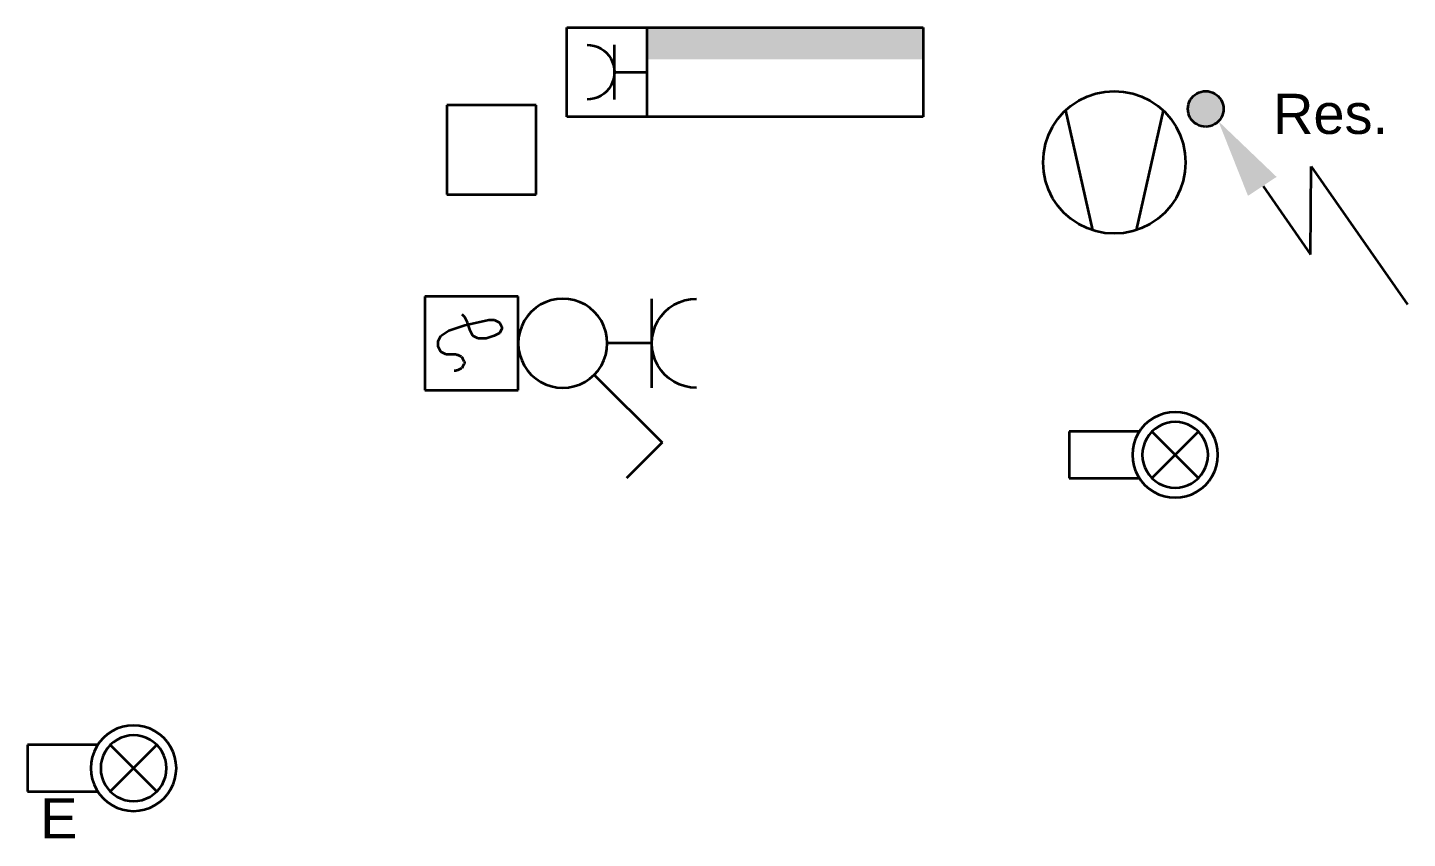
# Model space of a CAD drawing. Extents: x 800 to 1481, y 55 to 490.
# Drawn here: x 1151.24 to 1182.22, y 128.65 to 146.84 of the extents above; entities that cross this region are included whole.
import ezdxf

# ---------------------------------------------------------------- set-up
doc = ezdxf.new("R2010")
doc.units = 0
doc.layers.get('0').update_dxf_attribs({"lineweight": 18})
doc.layers.add('E_Licht', color=7, linetype='Continuous', lineweight=35, true_color=0x0080ff)
doc.layers.add('E_RTH', color=5, linetype='Continuous', lineweight=35, true_color=0x0000ff)
doc.styles.get("Standard").update_dxf_attribs({"font": 'arial.ttf'})

# ---------------------------------------------------------------- blocks, each defined once
blk = doc.blocks.new('LED-Deckenleuchte mit Trafotunnel-A0Q9B4A7AY', base_point=(1174.626, 136.292))
at = {"color": 0, "linetype": 'ByBlock', "lineweight": -2, "ltscale": 0.35}
for p, q in [((1176.88, 138.204), (1176.757, 138.18)), ((1177.005, 138.212), (1176.88, 138.204)), ((1177.131, 138.204), (1177.005, 138.212)), ((1177.254, 138.18), (1177.131, 138.204)), ((1176.326, 137.931), (1176.244, 137.837)), ((1176.421, 138.014), (1176.326, 137.931)), ((1176.525, 138.084), (1176.421, 138.014)), ((1176.638, 138.139), (1176.525, 138.084)), ((1176.636, 137.892), (1176.556, 137.838)), ((1176.723, 137.934), (1176.636, 137.892)), ((1176.757, 138.18), (1176.638, 138.139)), ((1176.814, 137.965), (1176.723, 137.934)), ((1176.909, 137.984), (1176.814, 137.965)), ((1177.005, 137.991), (1176.909, 137.984)), ((1177.102, 137.984), (1177.005, 137.991)), ((1177.197, 137.965), (1177.102, 137.984)), ((1177.288, 137.934), (1177.197, 137.965)), ((1177.373, 138.139), (1177.254, 138.18)), ((1177.375, 137.892), (1177.288, 137.934)), ((1177.486, 138.084), (1177.373, 138.139)), ((1177.455, 137.838), (1177.375, 137.892)), ((1177.59, 138.014), (1177.486, 138.084)), ((1177.684, 137.931), (1177.59, 138.014)), ((1177.767, 137.837), (1177.684, 137.931)), ((1176.2, 137.774), (1174.626, 137.774)), ((1174.626, 137.774), (1174.626, 136.73)), ((1176.118, 137.619), (1176.078, 137.501)), ((1176.174, 137.732), (1176.118, 137.619)), ((1176.244, 137.837), (1176.174, 137.732)), ((1176.366, 137.621), (1176.323, 137.535)), ((1176.42, 137.702), (1176.366, 137.621)), ((1176.483, 137.774), (1176.42, 137.702)), ((1176.556, 137.838), (1176.483, 137.774)), ((1176.483, 137.774), (1177.528, 136.73)), ((1176.483, 136.73), (1177.528, 137.774)), ((1177.528, 137.774), (1177.455, 137.838)), ((1177.591, 137.702), (1177.528, 137.774)), ((1177.645, 137.621), (1177.591, 137.702)), ((1177.688, 137.535), (1177.645, 137.621)), ((1177.837, 137.732), (1177.767, 137.837)), ((1177.893, 137.619), (1177.837, 137.732)), ((1177.933, 137.501), (1177.893, 137.619)), ((1176.053, 137.377), (1176.045, 137.252)), ((1176.078, 137.501), (1176.053, 137.377)), ((1176.273, 137.348), (1176.267, 137.252)), ((1176.292, 137.443), (1176.273, 137.348)), ((1176.323, 137.535), (1176.292, 137.443)), ((1177.719, 137.443), (1177.688, 137.535)), ((1177.738, 137.348), (1177.719, 137.443)), ((1177.744, 137.252), (1177.738, 137.348)), ((1177.957, 137.377), (1177.933, 137.501)), ((1177.966, 137.252), (1177.957, 137.377)), ((1176.045, 137.252), (1176.053, 137.127)), ((1176.053, 137.127), (1176.078, 137.003)), ((1176.078, 137.003), (1176.118, 136.885)), ((1176.267, 137.252), (1176.273, 137.156)), ((1176.273, 137.156), (1176.292, 137.061)), ((1176.292, 137.061), (1176.323, 136.969)), ((1176.323, 136.969), (1176.366, 136.883)), ((1177.645, 136.883), (1177.688, 136.969)), ((1177.688, 136.969), (1177.719, 137.061)), ((1177.719, 137.061), (1177.738, 137.156)), ((1177.738, 137.156), (1177.744, 137.252)), ((1177.893, 136.885), (1177.933, 137.003)), ((1177.933, 137.003), (1177.957, 137.127)), ((1177.957, 137.127), (1177.966, 137.252)), ((1174.626, 136.73), (1176.2, 136.73)), ((1176.118, 136.885), (1176.174, 136.772)), ((1176.174, 136.772), (1176.244, 136.667)), ((1176.244, 136.667), (1176.326, 136.573)), ((1176.366, 136.883), (1176.42, 136.802)), ((1176.42, 136.802), (1176.483, 136.73)), ((1176.483, 136.73), (1176.556, 136.666)), ((1176.556, 136.666), (1176.636, 136.612)), ((1177.375, 136.612), (1177.455, 136.666)), ((1177.455, 136.666), (1177.528, 136.73)), ((1177.528, 136.73), (1177.591, 136.802)), ((1177.591, 136.802), (1177.645, 136.883)), ((1177.684, 136.573), (1177.767, 136.667)), ((1177.767, 136.667), (1177.837, 136.772)), ((1177.837, 136.772), (1177.893, 136.885)), ((1176.326, 136.573), (1176.421, 136.49)), ((1176.421, 136.49), (1176.525, 136.42)), ((1176.525, 136.42), (1176.638, 136.365)), ((1176.636, 136.612), (1176.723, 136.57)), ((1176.638, 136.365), (1176.757, 136.324)), ((1176.723, 136.57), (1176.814, 136.539)), ((1176.757, 136.324), (1176.88, 136.3)), ((1176.814, 136.539), (1176.909, 136.52)), ((1176.909, 136.52), (1177.005, 136.513)), ((1177.005, 136.513), (1177.102, 136.52)), ((1177.102, 136.52), (1177.197, 136.539)), ((1177.131, 136.3), (1177.254, 136.324)), ((1177.197, 136.539), (1177.288, 136.57)), ((1177.254, 136.324), (1177.373, 136.365)), ((1177.288, 136.57), (1177.375, 136.612)), ((1177.373, 136.365), (1177.486, 136.42)), ((1177.486, 136.42), (1177.59, 136.49)), ((1177.59, 136.49), (1177.684, 136.573)), ((1176.88, 136.3), (1177.005, 136.292)), ((1177.005, 136.292), (1177.131, 136.3))]:
    blk.add_line(p, q, dxfattribs=at)
blk = doc.blocks.new('Abzweigdose quadratisch (multi) UP-A0Q9B4A9AY', base_point=(1160.655, 143.096))
at = {"color": 0, "lineweight": -2}
for p, q in [((1162.655, 145.096), (1160.655, 145.096)), ((1160.655, 145.096), (1160.655, 143.096)), ((1162.655, 143.096), (1162.655, 145.096)), ((1160.655, 143.096), (1162.655, 143.096))]:
    blk.add_line(p, q, dxfattribs=at)
blk = doc.blocks.new('Temperaturmelder_ UP-A0Q9B4ABAY', base_point=(1160.155, 138.707))
at = {"color": 0, "linetype": 'ByBlock', "lineweight": -2, "ltscale": 0.35}
for p, q in [((1160.155, 140.807), (1160.155, 138.707)), ((1162.255, 140.807), (1160.155, 140.807)), ((1162.255, 138.707), (1162.255, 140.807)), ((1161.055, 140.342), (1160.995, 140.402)), ((1160.515, 139.922), (1160.695, 140.042)), ((1160.695, 140.042), (1161.055, 140.162)), ((1161.115, 140.222), (1161.055, 140.342)), ((1161.055, 140.162), (1161.595, 140.282)), ((1161.175, 140.042), (1161.115, 140.222)), ((1161.235, 139.922), (1161.175, 140.042)), ((1161.595, 140.282), (1161.715, 140.282)), ((1161.715, 140.282), (1161.835, 140.222)), ((1161.835, 140.222), (1161.879, 140.136)), ((1161.879, 140.069), (1161.835, 139.982)), ((1161.879, 140.136), (1161.883, 140.127)), ((1161.883, 140.078), (1161.879, 140.069)), ((1161.883, 140.127), (1161.885, 140.117)), ((1161.885, 140.087), (1161.883, 140.078)), ((1161.885, 140.117), (1161.886, 140.107)), ((1161.886, 140.097), (1161.885, 140.087)), ((1161.886, 140.107), (1161.886, 140.097)), ((1160.455, 139.802), (1160.515, 139.922)), ((1160.455, 139.682), (1160.455, 139.802)), ((1161.355, 139.862), (1161.235, 139.922)), ((1161.535, 139.862), (1161.355, 139.862)), ((1161.715, 139.922), (1161.535, 139.862)), ((1161.835, 139.982), (1161.715, 139.922)), ((1160.515, 139.562), (1160.455, 139.682)), ((1160.635, 139.502), (1160.515, 139.562)), ((1160.858, 139.502), (1160.635, 139.502)), ((1160.858, 139.502), (1160.866, 139.502)), ((1160.866, 139.502), (1160.875, 139.5)), ((1160.875, 139.5), (1160.883, 139.498)), ((1160.883, 139.498), (1160.891, 139.494)), ((1160.979, 139.451), (1160.891, 139.494)), ((1160.979, 139.451), (1160.985, 139.447)), ((1160.985, 139.447), (1160.991, 139.443)), ((1160.991, 139.443), (1160.996, 139.437)), ((1160.996, 139.437), (1161, 139.432)), ((1161, 139.432), (1161.004, 139.425)), ((1161.043, 139.347), (1161.004, 139.425)), ((1160.815, 139.142), (1160.858, 139.142)), ((1160.866, 139.143), (1160.858, 139.142)), ((1160.875, 139.144), (1160.866, 139.143)), ((1160.883, 139.147), (1160.875, 139.144)), ((1160.891, 139.15), (1160.883, 139.147)), ((1160.891, 139.15), (1160.979, 139.194)), ((1160.985, 139.197), (1160.979, 139.194)), ((1160.991, 139.202), (1160.985, 139.197)), ((1160.996, 139.207), (1160.991, 139.202)), ((1161, 139.213), (1160.996, 139.207)), ((1161.004, 139.219), (1161, 139.213)), ((1161.004, 139.219), (1161.043, 139.297)), ((1161.043, 139.347), (1161.046, 139.341)), ((1161.046, 139.304), (1161.043, 139.297)), ((1161.046, 139.341), (1161.048, 139.333)), ((1161.048, 139.311), (1161.046, 139.304)), ((1161.048, 139.333), (1161.049, 139.326)), ((1161.049, 139.318), (1161.048, 139.311)), ((1161.049, 139.326), (1161.049, 139.318)), ((1160.155, 138.707), (1162.255, 138.707))]:
    blk.add_line(p, q, dxfattribs=at)
blk = doc.blocks.new('Schalter_ Schema 0_ UP-A0Q9B4ADAY', base_point=(1162.255, 136.731))
at = {"color": 0, "linetype": 'ByBlock', "lineweight": -2, "ltscale": 0.35}
for p, q in [((1162.873, 140.681), (1162.755, 140.623)), ((1162.997, 140.723), (1162.873, 140.681)), ((1163.125, 140.749), (1162.997, 140.723)), ((1163.255, 140.757), (1163.125, 140.749)), ((1163.386, 140.749), (1163.255, 140.757)), ((1163.514, 140.723), (1163.386, 140.749)), ((1163.638, 140.681), (1163.514, 140.723)), ((1163.755, 140.623), (1163.638, 140.681)), ((1162.462, 140.366), (1162.389, 140.257)), ((1162.548, 140.464), (1162.462, 140.366)), ((1162.647, 140.551), (1162.548, 140.464)), ((1162.755, 140.623), (1162.647, 140.551)), ((1163.864, 140.551), (1163.755, 140.623)), ((1163.963, 140.464), (1163.864, 140.551)), ((1164.049, 140.366), (1163.963, 140.464)), ((1164.121, 140.257), (1164.049, 140.366)), ((1162.332, 140.14), (1162.29, 140.016)), ((1162.389, 140.257), (1162.332, 140.14)), ((1164.179, 140.14), (1164.121, 140.257)), ((1164.221, 140.016), (1164.179, 140.14)), ((1162.264, 139.888), (1162.255, 139.757)), ((1162.255, 139.757), (1162.264, 139.627)), ((1162.29, 140.016), (1162.264, 139.888)), ((1164.247, 139.888), (1164.221, 140.016)), ((1164.255, 139.757), (1164.247, 139.888)), ((1164.247, 139.627), (1164.255, 139.757)), ((1162.264, 139.627), (1162.29, 139.498)), ((1162.29, 139.498), (1162.332, 139.375)), ((1164.179, 139.375), (1164.221, 139.498)), ((1164.221, 139.498), (1164.247, 139.627)), ((1162.332, 139.375), (1162.389, 139.257)), ((1162.389, 139.257), (1162.462, 139.148)), ((1162.462, 139.148), (1162.548, 139.05)), ((1163.963, 139.05), (1164.049, 139.148)), ((1164.049, 139.148), (1164.121, 139.257)), ((1164.121, 139.257), (1164.179, 139.375)), ((1162.548, 139.05), (1162.647, 138.964)), ((1162.647, 138.964), (1162.755, 138.891)), ((1162.755, 138.891), (1162.873, 138.833)), ((1162.873, 138.833), (1162.997, 138.791)), ((1163.514, 138.791), (1163.638, 138.833)), ((1163.638, 138.833), (1163.755, 138.891)), ((1163.755, 138.891), (1163.864, 138.964)), ((1163.864, 138.964), (1163.963, 139.05)), ((1163.962, 139.05), (1165.484, 137.529)), ((1162.997, 138.791), (1163.125, 138.766)), ((1163.125, 138.766), (1163.255, 138.757)), ((1163.255, 138.757), (1163.386, 138.766)), ((1163.386, 138.766), (1163.514, 138.791)), ((1165.484, 137.529), (1164.686, 136.731))]:
    blk.add_line(p, q, dxfattribs=at)
blk = doc.blocks.new('Steckdose T13_ UP-A0Q9B4AFAY', base_point=(1164.255, 138.757))
at = {"color": 0, "linetype": 'ByBlock', "lineweight": -2, "ltscale": 0.35}
for p, q in [((1165.255, 138.757), (1165.255, 140.757)), ((1165.755, 140.623), (1165.873, 140.681)), ((1165.873, 140.681), (1165.997, 140.723)), ((1165.997, 140.723), (1166.125, 140.749)), ((1166.125, 140.749), (1166.255, 140.757)), ((1165.389, 140.257), (1165.462, 140.366)), ((1165.462, 140.366), (1165.548, 140.464)), ((1165.548, 140.464), (1165.647, 140.551)), ((1165.647, 140.551), (1165.755, 140.623)), ((1165.29, 140.016), (1165.332, 140.14)), ((1165.332, 140.14), (1165.389, 140.257)), ((1165.255, 139.757), (1164.255, 139.757)), ((1165.255, 139.757), (1165.264, 139.888)), ((1165.264, 139.627), (1165.255, 139.757)), ((1165.264, 139.888), (1165.29, 140.016)), ((1165.29, 139.498), (1165.264, 139.627)), ((1165.332, 139.375), (1165.29, 139.498)), ((1165.389, 139.257), (1165.332, 139.375)), ((1165.462, 139.148), (1165.389, 139.257)), ((1165.548, 139.05), (1165.462, 139.148)), ((1165.647, 138.964), (1165.548, 139.05)), ((1165.755, 138.891), (1165.647, 138.964)), ((1165.873, 138.833), (1165.755, 138.891)), ((1165.997, 138.791), (1165.873, 138.833)), ((1166.125, 138.766), (1165.997, 138.791)), ((1166.255, 138.757), (1166.125, 138.766))]:
    blk.add_line(p, q, dxfattribs=at)
blk = doc.blocks.new('Spiegelschrank mit Steckdose R.-A0Q9B4AHAY', base_point=(1163.347, 144.84))
at = {"color": 0, "lineweight": -2}
for p, q in [((1163.347, 146.84), (1171.347, 146.84)), ((1163.347, 144.84), (1163.347, 146.84)), ((1165.147, 144.84), (1165.147, 146.84)), ((1171.347, 146.84), (1171.347, 144.84)), ((1163.801, 146.453), (1163.881, 146.448)), ((1163.881, 146.448), (1163.959, 146.432)), ((1163.959, 146.432), (1164.035, 146.406)), ((1164.035, 146.406), (1164.107, 146.371)), ((1164.107, 146.371), (1164.174, 146.326)), ((1164.174, 146.326), (1164.234, 146.273)), ((1164.234, 146.273), (1164.287, 146.213)), ((1164.414, 145.227), (1164.414, 146.453)), ((1164.287, 146.213), (1164.332, 146.146)), ((1164.332, 146.146), (1164.367, 146.075)), ((1164.367, 146.075), (1164.393, 145.999)), ((1164.393, 145.999), (1164.408, 145.92)), ((1164.393, 145.681), (1164.367, 145.605)), ((1164.408, 145.76), (1164.393, 145.681)), ((1164.408, 145.92), (1164.414, 145.84)), ((1164.414, 145.84), (1164.408, 145.76)), ((1164.414, 145.84), (1165.147, 145.84)), ((1164.107, 145.309), (1164.035, 145.273)), ((1164.174, 145.353), (1164.107, 145.309)), ((1164.234, 145.406), (1164.174, 145.353)), ((1164.287, 145.467), (1164.234, 145.406)), ((1164.332, 145.533), (1164.287, 145.467)), ((1164.367, 145.605), (1164.332, 145.533)), ((1163.881, 145.232), (1163.801, 145.227)), ((1163.959, 145.248), (1163.881, 145.232)), ((1164.035, 145.273), (1163.959, 145.248)), ((1171.347, 144.84), (1163.347, 144.84))]:
    blk.add_line(p, q, dxfattribs=at)
for points in [[(1171.347, 146.13), (1165.147, 146.13), (1171.347, 146.84)], [(1165.147, 146.13), (1171.347, 146.84), (1165.147, 146.84)], [(1171.347, 146.84), (1165.147, 146.84), (1171.347, 146.84)], [(1165.147, 146.13), (1171.347, 146.13), (1165.147, 146.13)]]:
    blk.add_solid(points, dxfattribs=at)
blk = doc.blocks.new('Ventilator-A0Q9B4AJAY', base_point=(1174.039, 142.216))
at = {"color": 0, "lineweight": -2}
for p, q in [((1175.027, 145.294), (1175.225, 145.361)), ((1175.225, 145.361), (1175.43, 145.402)), ((1175.43, 145.402), (1175.639, 145.416)), ((1175.639, 145.416), (1175.848, 145.402)), ((1175.848, 145.402), (1176.053, 145.361)), ((1176.053, 145.361), (1176.251, 145.294)), ((1174.508, 144.947), (1174.665, 145.085)), ((1174.665, 145.085), (1174.839, 145.202)), ((1174.839, 145.202), (1175.027, 145.294)), ((1176.251, 145.294), (1176.439, 145.202)), ((1176.439, 145.202), (1176.613, 145.085)), ((1176.613, 145.085), (1176.77, 144.947)), ((1174.253, 144.616), (1174.37, 144.79)), ((1174.37, 144.79), (1174.508, 144.947)), ((1174.544, 144.983), (1175.149, 142.293)), ((1176.734, 144.983), (1176.129, 142.293)), ((1176.77, 144.947), (1176.908, 144.79)), ((1176.908, 144.79), (1177.025, 144.616)), ((1174.093, 144.23), (1174.161, 144.428)), ((1174.161, 144.428), (1174.253, 144.616)), ((1177.025, 144.616), (1177.117, 144.428)), ((1177.117, 144.428), (1177.184, 144.23)), ((1174.053, 144.025), (1174.093, 144.23)), ((1177.184, 144.23), (1177.225, 144.025)), ((1174.039, 143.816), (1174.053, 144.025)), ((1174.053, 143.607), (1174.039, 143.816)), ((1177.225, 144.025), (1177.239, 143.816)), ((1177.239, 143.816), (1177.225, 143.607)), ((1174.093, 143.402), (1174.053, 143.607)), ((1177.225, 143.607), (1177.184, 143.402)), ((1174.161, 143.204), (1174.093, 143.402)), ((1174.253, 143.016), (1174.161, 143.204)), ((1177.117, 143.204), (1177.025, 143.016)), ((1177.184, 143.402), (1177.117, 143.204)), ((1174.37, 142.842), (1174.253, 143.016)), ((1174.508, 142.685), (1174.37, 142.842)), ((1176.908, 142.842), (1176.77, 142.685)), ((1177.025, 143.016), (1176.908, 142.842)), ((1174.665, 142.547), (1174.508, 142.685)), ((1174.839, 142.43), (1174.665, 142.547)), ((1176.613, 142.547), (1176.439, 142.43)), ((1176.77, 142.685), (1176.613, 142.547)), ((1175.027, 142.338), (1174.839, 142.43)), ((1175.225, 142.271), (1175.027, 142.338)), ((1175.43, 142.23), (1175.225, 142.271)), ((1175.639, 142.216), (1175.43, 142.23)), ((1175.848, 142.23), (1175.639, 142.216)), ((1176.053, 142.271), (1175.848, 142.23)), ((1176.251, 142.338), (1176.053, 142.271)), ((1176.439, 142.43), (1176.251, 142.338))]:
    blk.add_line(p, q, dxfattribs=at)
blk = doc.blocks.new('Elektroanschluss-A0Q9B4ALAY', base_point=(1177.291, 140.624))
at = {"color": 0, "lineweight": -2}
for p, q in [((1177.409, 145.299), (1177.448, 145.333)), ((1177.448, 145.333), (1177.491, 145.362)), ((1177.491, 145.362), (1177.538, 145.386)), ((1177.538, 145.386), (1177.588, 145.402)), ((1177.588, 145.402), (1177.639, 145.413)), ((1177.639, 145.413), (1177.691, 145.416)), ((1177.691, 145.416), (1177.744, 145.413)), ((1177.744, 145.413), (1177.795, 145.402)), ((1177.795, 145.402), (1177.844, 145.386)), ((1177.844, 145.386), (1177.891, 145.362)), ((1177.891, 145.362), (1177.935, 145.333)), ((1177.935, 145.333), (1177.974, 145.299)), ((1177.291, 145.016), (1177.295, 145.068)), ((1177.295, 144.964), (1177.291, 145.016)), ((1177.295, 145.068), (1177.305, 145.12)), ((1177.305, 145.12), (1177.322, 145.169)), ((1177.322, 145.169), (1177.345, 145.216)), ((1177.345, 145.216), (1177.374, 145.26)), ((1177.374, 145.26), (1177.409, 145.299)), ((1177.974, 145.299), (1178.009, 145.26)), ((1178.009, 145.26), (1178.038, 145.216)), ((1178.038, 145.216), (1178.061, 145.169)), ((1178.061, 145.169), (1178.078, 145.12)), ((1178.078, 145.12), (1178.088, 145.068)), ((1178.088, 145.068), (1178.091, 145.016)), ((1178.091, 145.016), (1178.088, 144.964)), ((1177.305, 144.912), (1177.295, 144.964)), ((1177.322, 144.863), (1177.305, 144.912)), ((1177.345, 144.816), (1177.322, 144.863)), ((1177.374, 144.773), (1177.345, 144.816)), ((1177.409, 144.733), (1177.374, 144.773)), ((1177.448, 144.699), (1177.409, 144.733)), ((1177.491, 144.67), (1177.448, 144.699)), ((1177.935, 144.699), (1177.891, 144.67)), ((1177.974, 144.733), (1177.935, 144.699)), ((1178.009, 144.773), (1177.974, 144.733)), ((1178.038, 144.816), (1178.009, 144.773)), ((1178.061, 144.863), (1178.038, 144.816)), ((1178.078, 144.912), (1178.061, 144.863)), ((1178.088, 144.964), (1178.078, 144.912)), ((1177.538, 144.646), (1177.491, 144.67)), ((1177.588, 144.63), (1177.538, 144.646)), ((1177.639, 144.619), (1177.588, 144.63)), ((1177.691, 144.616), (1177.639, 144.619)), ((1177.744, 144.619), (1177.691, 144.616)), ((1177.795, 144.63), (1177.744, 144.619)), ((1177.844, 144.646), (1177.795, 144.63)), ((1177.891, 144.67), (1177.844, 144.646)), ((1180.046, 141.749), (1180.06, 143.726)), ((1180.06, 143.726), (1182.22, 140.624)), ((1178.981, 143.279), (1180.046, 141.749))]:
    blk.add_line(p, q, dxfattribs=at)
for points in [[(1177.974, 145.299), (1177.409, 145.299), (1177.891, 145.362)], [(1177.409, 145.299), (1177.891, 145.362), (1177.491, 145.362)], [(1177.891, 145.362), (1177.491, 145.362), (1177.795, 145.402)], [(1177.491, 145.362), (1177.795, 145.402), (1177.588, 145.402)], [(1177.891, 145.362), (1177.491, 145.362), (1177.891, 145.362)], [(1177.491, 145.362), (1177.891, 145.362), (1177.491, 145.362)], [(1177.795, 145.402), (1177.588, 145.402), (1177.691, 145.416)], [(1177.795, 145.402), (1177.588, 145.402), (1177.795, 145.402)], [(1177.588, 145.402), (1177.795, 145.402), (1177.588, 145.402)], [(1178.091, 145.016), (1177.291, 145.016), (1178.078, 145.12)], [(1177.291, 145.016), (1178.078, 145.12), (1177.305, 145.12)], [(1177.305, 144.912), (1178.091, 145.016), (1177.291, 145.016)], [(1178.091, 145.016), (1177.291, 145.016), (1178.091, 145.016)], [(1177.291, 145.016), (1178.091, 145.016), (1177.291, 145.016)], [(1178.078, 145.12), (1177.305, 145.12), (1178.038, 145.216)], [(1177.305, 145.12), (1178.038, 145.216), (1177.345, 145.216)], [(1178.078, 145.12), (1177.305, 145.12), (1178.078, 145.12)], [(1177.305, 145.12), (1178.078, 145.12), (1177.305, 145.12)], [(1178.078, 144.912), (1177.305, 144.912), (1178.091, 145.016)], [(1178.038, 145.216), (1177.345, 145.216), (1177.974, 145.299)], [(1177.345, 145.216), (1177.974, 145.299), (1177.409, 145.299)], [(1178.038, 145.216), (1177.345, 145.216), (1178.038, 145.216)], [(1177.345, 145.216), (1178.038, 145.216), (1177.345, 145.216)], [(1177.974, 145.299), (1177.409, 145.299), (1177.974, 145.299)], [(1177.409, 145.299), (1177.974, 145.299), (1177.409, 145.299)], [(1177.345, 144.816), (1178.078, 144.912), (1177.305, 144.912)], [(1178.078, 144.912), (1177.305, 144.912), (1178.078, 144.912)], [(1177.305, 144.912), (1178.078, 144.912), (1177.305, 144.912)], [(1178.038, 144.816), (1177.345, 144.816), (1178.078, 144.912)], [(1177.409, 144.733), (1178.038, 144.816), (1177.345, 144.816)], [(1178.038, 144.816), (1177.345, 144.816), (1178.038, 144.816)], [(1177.345, 144.816), (1178.038, 144.816), (1177.345, 144.816)], [(1177.974, 144.733), (1177.409, 144.733), (1178.038, 144.816)], [(1177.491, 144.67), (1177.974, 144.733), (1177.409, 144.733)], [(1177.974, 144.733), (1177.409, 144.733), (1177.974, 144.733)], [(1177.409, 144.733), (1177.974, 144.733), (1177.409, 144.733)], [(1177.891, 144.67), (1177.491, 144.67), (1177.974, 144.733)], [(1179.283, 143.49), (1178.472, 143.49), (1177.976, 144.74)], [(1177.588, 144.63), (1177.891, 144.67), (1177.491, 144.67)], [(1177.891, 144.67), (1177.491, 144.67), (1177.891, 144.67)], [(1177.491, 144.67), (1177.891, 144.67), (1177.491, 144.67)], [(1177.795, 144.63), (1177.588, 144.63), (1177.891, 144.67)], [(1177.691, 144.616), (1177.795, 144.63), (1177.588, 144.63)], [(1177.795, 144.63), (1177.588, 144.63), (1177.795, 144.63)], [(1177.588, 144.63), (1177.795, 144.63), (1177.588, 144.63)], [(1178.641, 143.065), (1179.283, 143.49), (1178.472, 143.49)]]:
    blk.add_solid(points, dxfattribs=at)
blk = doc.blocks.new('Bauteilbeschriftung-A0Q9B4ANAY', base_point=(1179.202, 144.455))
at = {"color": 0, "linetype": 'ByBlock', "lineweight": -2, "ltscale": 0.35, "insert": (1179.202, 145.355), "char_height": 0.9, "attachment_point": 1}
blk.add_mtext('{\\fArial;Res.}', dxfattribs=at)
blk = doc.blocks.new('LED-Deckenleuchte mit Trafotunnel-A0Q9B4DHAY', base_point=(1151.238, 129.26))
at = {"color": 0, "linetype": 'ByBlock', "lineweight": -2, "ltscale": 0.35}
for p, q in [((1153.25, 131.108), (1153.138, 131.052)), ((1153.369, 131.148), (1153.25, 131.108)), ((1153.492, 131.173), (1153.369, 131.148)), ((1153.618, 131.181), (1153.492, 131.173)), ((1153.743, 131.173), (1153.618, 131.181)), ((1153.866, 131.148), (1153.743, 131.173)), ((1153.985, 131.108), (1153.866, 131.148)), ((1154.098, 131.052), (1153.985, 131.108)), ((1152.856, 130.805), (1152.786, 130.701)), ((1152.939, 130.9), (1152.856, 130.805)), ((1153.033, 130.982), (1152.939, 130.9)), ((1153.138, 131.052), (1153.033, 130.982)), ((1153.168, 130.807), (1153.095, 130.743)), ((1153.248, 130.86), (1153.168, 130.807)), ((1153.335, 130.903), (1153.248, 130.86)), ((1153.427, 130.934), (1153.335, 130.903)), ((1153.521, 130.953), (1153.427, 130.934)), ((1153.618, 130.959), (1153.521, 130.953)), ((1153.714, 130.953), (1153.618, 130.959)), ((1153.809, 130.934), (1153.714, 130.953)), ((1153.9, 130.903), (1153.809, 130.934)), ((1153.987, 130.86), (1153.9, 130.903)), ((1154.067, 130.807), (1153.987, 130.86)), ((1154.14, 130.743), (1154.067, 130.807)), ((1154.202, 130.982), (1154.098, 131.052)), ((1154.297, 130.9), (1154.202, 130.982)), ((1154.38, 130.805), (1154.297, 130.9)), ((1154.449, 130.701), (1154.38, 130.805)), ((1152.812, 130.743), (1151.238, 130.743)), ((1151.238, 130.743), (1151.238, 129.698)), ((1152.69, 130.469), (1152.666, 130.346)), ((1152.731, 130.588), (1152.69, 130.469)), ((1152.786, 130.701), (1152.731, 130.588)), ((1152.935, 130.503), (1152.904, 130.412)), ((1152.978, 130.59), (1152.935, 130.503)), ((1153.032, 130.67), (1152.978, 130.59)), ((1153.095, 130.743), (1153.032, 130.67)), ((1153.095, 130.743), (1154.14, 129.698)), ((1153.095, 129.698), (1154.14, 130.743)), ((1154.204, 130.67), (1154.14, 130.743)), ((1154.257, 130.59), (1154.204, 130.67)), ((1154.3, 130.503), (1154.257, 130.59)), ((1154.331, 130.412), (1154.3, 130.503)), ((1154.505, 130.588), (1154.449, 130.701)), ((1154.545, 130.469), (1154.505, 130.588)), ((1154.57, 130.346), (1154.545, 130.469)), ((1152.666, 130.346), (1152.657, 130.221)), ((1152.657, 130.221), (1152.666, 130.095)), ((1152.885, 130.317), (1152.879, 130.221)), ((1152.879, 130.221), (1152.885, 130.124)), ((1152.904, 130.412), (1152.885, 130.317)), ((1154.35, 130.317), (1154.331, 130.412)), ((1154.356, 130.221), (1154.35, 130.317)), ((1154.35, 130.124), (1154.356, 130.221)), ((1154.578, 130.221), (1154.57, 130.346)), ((1154.57, 130.095), (1154.578, 130.221)), ((1152.666, 130.095), (1152.69, 129.972)), ((1152.69, 129.972), (1152.731, 129.853)), ((1152.731, 129.853), (1152.786, 129.74)), ((1152.885, 130.124), (1152.904, 130.029)), ((1152.904, 130.029), (1152.935, 129.938)), ((1152.935, 129.938), (1152.978, 129.851)), ((1152.978, 129.851), (1153.032, 129.771)), ((1154.204, 129.771), (1154.257, 129.851)), ((1154.257, 129.851), (1154.3, 129.938)), ((1154.3, 129.938), (1154.331, 130.029)), ((1154.331, 130.029), (1154.35, 130.124)), ((1154.449, 129.74), (1154.505, 129.853)), ((1154.505, 129.853), (1154.545, 129.972)), ((1154.545, 129.972), (1154.57, 130.095)), ((1151.238, 129.698), (1152.812, 129.698)), ((1152.786, 129.74), (1152.856, 129.636)), ((1152.856, 129.636), (1152.939, 129.542)), ((1152.939, 129.542), (1153.033, 129.459)), ((1153.032, 129.771), (1153.095, 129.698)), ((1153.095, 129.698), (1153.168, 129.635)), ((1153.168, 129.635), (1153.248, 129.581)), ((1153.248, 129.581), (1153.335, 129.538)), ((1153.335, 129.538), (1153.427, 129.507)), ((1153.427, 129.507), (1153.521, 129.488)), ((1153.714, 129.488), (1153.809, 129.507)), ((1153.809, 129.507), (1153.9, 129.538)), ((1153.9, 129.538), (1153.987, 129.581)), ((1153.987, 129.581), (1154.067, 129.635)), ((1154.067, 129.635), (1154.14, 129.698)), ((1154.14, 129.698), (1154.204, 129.771)), ((1154.202, 129.459), (1154.297, 129.542)), ((1154.297, 129.542), (1154.38, 129.636)), ((1154.38, 129.636), (1154.449, 129.74)), ((1153.033, 129.459), (1153.138, 129.389)), ((1153.138, 129.389), (1153.25, 129.333)), ((1153.25, 129.333), (1153.369, 129.293)), ((1153.369, 129.293), (1153.492, 129.269)), ((1153.492, 129.269), (1153.618, 129.26)), ((1153.521, 129.488), (1153.618, 129.482)), ((1153.618, 129.482), (1153.714, 129.488)), ((1153.618, 129.26), (1153.743, 129.269)), ((1153.743, 129.269), (1153.866, 129.293)), ((1153.866, 129.293), (1153.985, 129.333)), ((1153.985, 129.333), (1154.098, 129.389)), ((1154.098, 129.389), (1154.202, 129.459))]:
    blk.add_line(p, q, dxfattribs=at)
blk = doc.blocks.new('Bauteilbeschriftung-A0Q9B4DJAY', base_point=(1151.519, 128.646))
at = {"color": 0, "linetype": 'ByBlock', "lineweight": -2, "ltscale": 0.35, "insert": (1151.519, 129.546), "char_height": 0.9, "attachment_point": 1}
blk.add_mtext('{\\fArial;E}', dxfattribs=at)

msp = doc.modelspace()

# ---------------------------------------------------------------- block references
at = {"layer": 'E_Licht', "linetype": 'Continuous', "ltscale": 0.35}
for name, p in [('Spiegelschrank mit Steckdose R.-A0Q9B4AHAY', (1163.347, 144.84)), ('Ventilator-A0Q9B4AJAY', (1174.039, 142.216)), ('Elektroanschluss-A0Q9B4ALAY', (1177.291, 140.624)), ('Abzweigdose quadratisch (multi) UP-A0Q9B4A9AY', (1160.655, 143.096))]:
    msp.add_blockref(name, p, dxfattribs=at)
at = {"layer": 'E_Licht', "ltscale": 0.35}
for name, p in [('Bauteilbeschriftung-A0Q9B4ANAY', (1179.202, 144.455)), ('Schalter_ Schema 0_ UP-A0Q9B4ADAY', (1162.255, 136.731)), ('Steckdose T13_ UP-A0Q9B4AFAY', (1164.255, 138.757)), ('LED-Deckenleuchte mit Trafotunnel-A0Q9B4A7AY', (1174.626, 136.292)), ('LED-Deckenleuchte mit Trafotunnel-A0Q9B4DHAY', (1151.238, 129.26)), ('Bauteilbeschriftung-A0Q9B4DJAY', (1151.519, 128.646))]:
    msp.add_blockref(name, p, dxfattribs=at)
at = {"layer": 'E_RTH', "ltscale": 0.35}
msp.add_blockref('Temperaturmelder_ UP-A0Q9B4ABAY', (1160.155, 138.707), dxfattribs=at)

doc.saveas('drawing.dxf')
